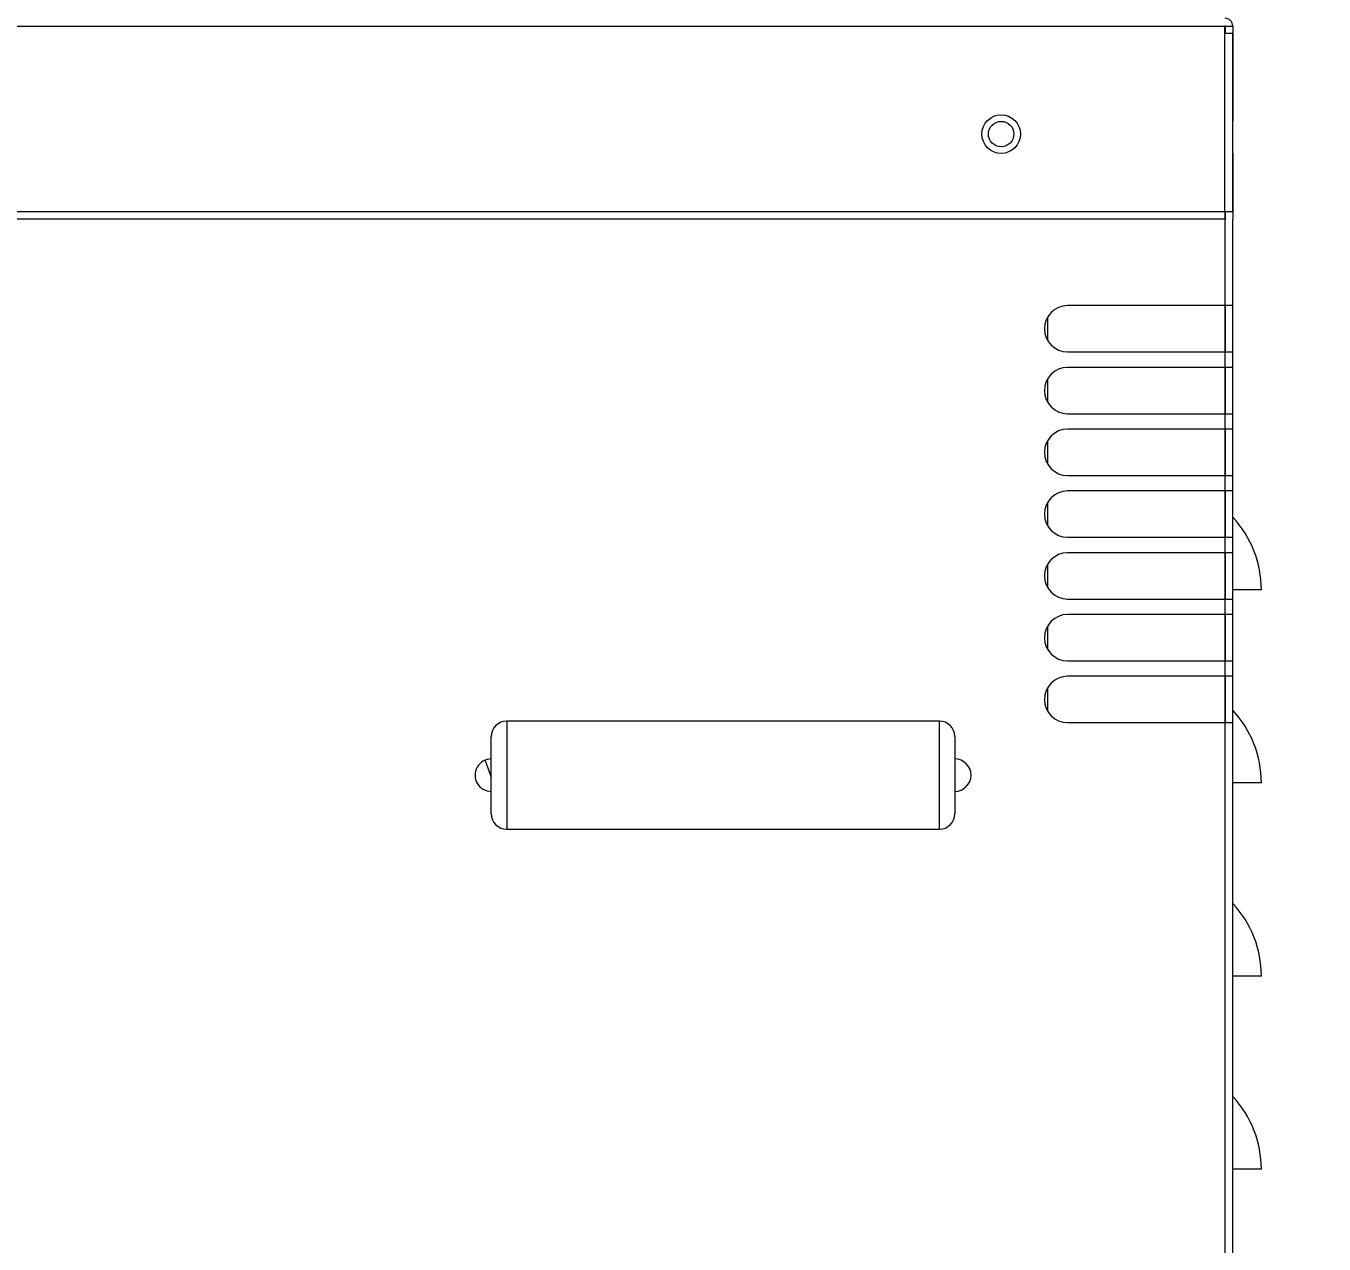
# Model space of a CAD drawing. Header units: millimetres. Extents: x 0 to 5860, y 0 to 4120.
# Drawn here: x 3294.1 to 3462.2, y 1953.4 to 2111.1 of the extents above; entities that cross this region are included whole.
import ezdxf

# ---------------------------------------------------------------- set-up
doc = ezdxf.new("R2010")
doc.units = ezdxf.units.MM
doc.layers.get('0').update_dxf_attribs({"lineweight": 15})
doc.layers.add('D', color=3, linetype='Continuous', lineweight=13)
doc.styles.add('STU25', font='isocp2.shx')
doc.dimstyles.new('STU25', dxfattribs={"dimscale": 20, "dimtxt": 2.5, "dimasz": 2, "dimexe": 0.6, "dimexo": 1, "dimgap": 1, "dimtad": 1, "dimdsep": 46, "dimtxsty": 'STU25', "dimcen": 2, "dimazin": 2, "dimtfac": 1, "dimtmove": 0, "dimatfit": 3, "dimfxl": 0, "dimtolj": 1, "dimtzin": 0, "dimarcsym": 0})

# ---------------------------------------------------------------- blocks, each defined once
blk = doc.blocks.new('*D4')
at = {"layer": 'D', "color": 0, "lineweight": -2}
for p, q in [((2877.56, 2301.58), (3780.63, 2301.58)), ((3768.63, 1251.58), (3768.63, 2261.58)), ((3570.39, 1211.58), (3780.63, 1211.58))]:
    blk.add_line(p, q, dxfattribs=at)
at = {"layer": 'D', "color": 0}
for points in [[(3761.96, 2261.58), (3775.29, 2261.58), (3768.63, 2301.58)], [(3761.96, 1251.58), (3775.29, 1251.58), (3768.63, 1211.58)]]:
    blk.add_solid(points, dxfattribs=at)
at = {"layer": 'Defpoints', "color": 0}
for p in [(2857.56, 2301.58), (3768.63, 2301.58), (3550.39, 1211.58)]:
    blk.add_point(p, dxfattribs=at)
at = {"layer": 'D', "color": 0, "insert": (3723.63, 1756.58), "char_height": 50, "attachment_point": 5, "rotation": 90, "style": 'STU25'}
blk.add_mtext('\\A1;1090', dxfattribs=at)

msp = doc.modelspace()

# ---------------------------------------------------------------- linework, layer by layer
at = {"color": 7, "linetype": 'Continuous', "lineweight": 15}
for p, q in [((2851.387, 2111.136), (3449.367, 2111.136)), ((3449.367, 2111.146), (3449.367, 2111.136)), ((3449.367, 2110.199), (3449.367, 2111.136)), ((3449.377, 2111.136), (3450.377, 2111.136)), ((3449.377, 2111.136), (3449.377, 2110.199)), ((3450.377, 2111.136), (3450.377, 2098.852)), ((3449.367, 2110.199), (3449.357, 2110.199)), ((3449.357, 2087.146), (3449.357, 2110.199)), ((3450.367, 2087.146), (3450.367, 2110.19)), ((3450.367, 2098.852), (3450.377, 2098.852)), ((3450.377, 2094.646), (3450.377, 2098.852)), ((3450.377, 2094.646), (3450.367, 2094.646)), ((3450.377, 2094.646), (3450.377, 2087.146)), ((2851.397, 2087.146), (3449.357, 2087.146)), ((3449.377, 2086.136), (2851.397, 2086.136)), ((3449.378, 2087.146), (3449.357, 2087.146)), ((3449.377, 2086.136), (3449.377, 2087.146)), ((3449.377, 2087.146), (3450.387, 2087.146)), ((3449.377, 2074.946), (3449.377, 2086.136)), ((3450.387, 2087.146), (3450.387, 2086.136)), ((3450.387, 2074.946), (3450.387, 2086.136)), ((3449.377, 2074.946), (3428.997, 2074.946)), ((3450.387, 2074.946), (3449.377, 2074.946)), ((3449.387, 2068.946), (3449.387, 2074.946)), ((3450.387, 2068.946), (3450.387, 2074.946)), ((3428.997, 2068.946), (3449.377, 2068.946)), ((3449.377, 2066.946), (3449.377, 2068.946)), ((3449.377, 2068.946), (3450.387, 2068.946)), ((3450.387, 2066.946), (3450.387, 2068.946)), ((3449.377, 2066.946), (3428.997, 2066.946)), ((3450.387, 2066.946), (3449.377, 2066.946)), ((3449.387, 2060.946), (3449.387, 2066.946)), ((3450.387, 2060.946), (3450.387, 2066.946)), ((3428.997, 2060.946), (3449.377, 2060.946)), ((3449.377, 2058.946), (3449.377, 2060.946)), ((3449.377, 2060.946), (3450.387, 2060.946)), ((3450.387, 2058.946), (3450.387, 2060.946)), ((3449.377, 2058.946), (3428.997, 2058.946)), ((3450.387, 2058.946), (3449.377, 2058.946)), ((3449.387, 2052.946), (3449.387, 2058.946)), ((3450.387, 2052.946), (3450.387, 2058.946)), ((3428.997, 2052.946), (3449.377, 2052.946)), ((3449.377, 2050.946), (3449.377, 2052.946)), ((3449.377, 2052.946), (3450.387, 2052.946)), ((3450.387, 2050.946), (3450.387, 2052.946)), ((3449.377, 2050.946), (3428.997, 2050.946)), ((3450.387, 2050.946), (3449.377, 2050.946)), ((3449.387, 2044.946), (3449.387, 2050.946)), ((3450.387, 2044.946), (3450.387, 2050.946)), ((3428.997, 2044.946), (3449.377, 2044.946)), ((3449.377, 2042.946), (3449.377, 2044.946)), ((3449.377, 2044.946), (3450.387, 2044.946)), ((3450.387, 2042.946), (3450.387, 2044.946)), ((3449.377, 2042.946), (3428.997, 2042.946)), ((3450.387, 2042.946), (3449.377, 2042.946)), ((3449.387, 2036.946), (3449.387, 2042.946)), ((3450.387, 2036.946), (3450.387, 2042.946)), ((3428.997, 2036.946), (3449.377, 2036.946)), ((3449.377, 2034.946), (3449.377, 2036.946)), ((3449.377, 2036.946), (3450.387, 2036.946)), ((3454.077, 2038.146), (3450.377, 2038.146)), ((3450.387, 2034.946), (3450.387, 2036.946)), ((3449.377, 2034.946), (3428.997, 2034.946)), ((3450.387, 2034.946), (3449.377, 2034.946)), ((3449.387, 2028.946), (3449.387, 2034.946)), ((3450.387, 2028.946), (3450.387, 2034.946)), ((3428.997, 2028.946), (3449.377, 2028.946)), ((3449.377, 2026.946), (3449.377, 2028.946)), ((3449.377, 2028.946), (3450.387, 2028.946)), ((3450.387, 2026.946), (3450.387, 2028.946)), ((3449.377, 2026.946), (3428.997, 2026.946)), ((3450.387, 2026.946), (3449.377, 2026.946)), ((3449.387, 2020.946), (3449.387, 2026.946)), ((3450.387, 2020.946), (3450.387, 2026.946)), ((3412.387, 2021.146), (3356.387, 2021.146)), ((3428.997, 2020.946), (3449.377, 2020.946)), ((3449.377, 1289.093), (3449.377, 2020.946)), ((3449.377, 2020.946), (3450.387, 2020.946)), ((3450.387, 1289.093), (3450.387, 2020.946)), ((3354.387, 2009.146), (3354.387, 2019.146)), ((3414.387, 2019.146), (3414.387, 2009.146)), ((3454.077, 2013.146), (3450.377, 2013.146)), ((3356.387, 2007.146), (3412.387, 2007.146)), ((3454.077, 1988.146), (3450.377, 1988.146)), ((3454.077, 1963.146), (3450.377, 1963.146))]:
    msp.add_line(p, q, dxfattribs=at)
at = {"color": 8, "linetype": 'Continuous', "lineweight": 15}
for p, q in [((3449.377, 2074.946), (3449.377, 2068.946)), ((3426.397, 2073.444), (3426.397, 2070.449)), ((3426.397, 2065.444), (3426.397, 2062.449)), ((3449.377, 2066.946), (3449.377, 2060.946)), ((3449.377, 2058.946), (3449.377, 2052.946)), ((3426.397, 2057.444), (3426.397, 2054.449)), ((3449.377, 2050.946), (3449.377, 2044.946)), ((3426.397, 2049.444), (3426.397, 2046.449)), ((3449.377, 2042.946), (3449.377, 2036.946)), ((3426.397, 2041.444), (3426.397, 2038.449)), ((3426.397, 2033.444), (3426.397, 2030.449)), ((3449.377, 2034.946), (3449.377, 2028.946)), ((3449.377, 2026.946), (3449.377, 2020.946)), ((3426.397, 2025.444), (3426.397, 2022.449)), ((3356.387, 2021.146), (3356.387, 2007.146)), ((3412.387, 2007.146), (3412.387, 2021.146))]:
    msp.add_line(p, q, dxfattribs=at)
at = {"color": 7, "linetype": 'Continuous', "lineweight": 15, "flags": 128}
msp.add_lwpolyline([(3353.563, 2016.078), (3353.614, 2015.927), (3354.387, 2013.908)], dxfattribs=at)
at = {"color": 7, "linetype": 'Continuous', "lineweight": 15}
for radius in [2.5, 1.65]:
    msp.add_circle((3420.387, 2097.146), radius, dxfattribs=at)
for centre, radius, start, end in [((3428.997, 2071.946), 3, 90, 270), ((3428.997, 2063.946), 3, 90, 270), ((3428.997, 2055.946), 3, 90, 270), ((3428.997, 2047.946), 3, 90, 270), ((3440.281, 2038.146), 13.796, 0, 42.96205), ((3428.997, 2039.946), 3, 90, 270), ((3428.997, 2031.946), 3, 90, 270), ((3428.997, 2023.946), 3, 90, 270), ((3440.281, 2013.146), 13.796, 0, 42.96205), ((3356.387, 2019.146), 2, 90, 180), ((3412.387, 2019.146), 2, 0, 90), ((3354.387, 2014.146), 2.1, 90, 270.05661), ((3414.387, 2014.146), 2.1, 270.05661, 90), ((3356.387, 2009.146), 2, 180, 270), ((3412.387, 2009.146), 2, 270, 0), ((3440.281, 1988.146), 13.796, 0, 42.96205), ((3440.281, 1963.146), 13.796, 0, 42.96205)]:
    msp.add_arc(centre, radius, start, end, dxfattribs=at)
for points, knots in [([(3450.377, 2111.136), (3450.362, 2111.269), (3450.332, 2111.533), (3450.098, 2111.867), (3449.764, 2112.101), (3449.499, 2112.131), (3449.367, 2112.146)], [0, 0, 0, 0, 0.2500026, 0.5000103, 0.7500009, 1, 1, 1, 1]), ([(3449.357, 2110.199), (3449.622, 2110.198), (3449.884, 2110.196), (3450.258, 2110.193), (3450.367, 2110.192), (3450.367, 2110.19)], [0, 0, 0, 0, 0.5, 0.5, 1, 1, 1, 1]), ([(3449.374, 2087.146), (3449.374, 2087.131), (3449.375, 2087.101), (3449.376, 2086.867), (3449.376, 2086.533), (3449.377, 2086.269), (3449.377, 2086.136)], [0, 0, 0, 0, 0.2500056, 0.5000015, 0.7500009, 1, 1, 1, 1])]:
    msp.add_open_spline(points, degree=3, knots=knots, dxfattribs=at)
msp.add_open_spline([(3449.377, 2111.136), (3449.377, 2111.142), (3449.372, 2111.146), (3449.367, 2111.146)], degree=3, dxfattribs=at)

# ---------------------------------------------------------------- dimensions: what is measured, and where the dimension line sits
at = {"layer": 'D'}
dim = msp.add_linear_dim(base=(3768.628, 2301.584), p1=(3550.387, 1211.583), p2=(2857.565, 2301.584), angle=90, dimstyle='STU25', dxfattribs=at)
dim.commit()
dim.dimension.update_dxf_attribs({"geometry": '*D4', "text_midpoint": (3723.628, 1756.583)})

doc.saveas('drawing.dxf')
